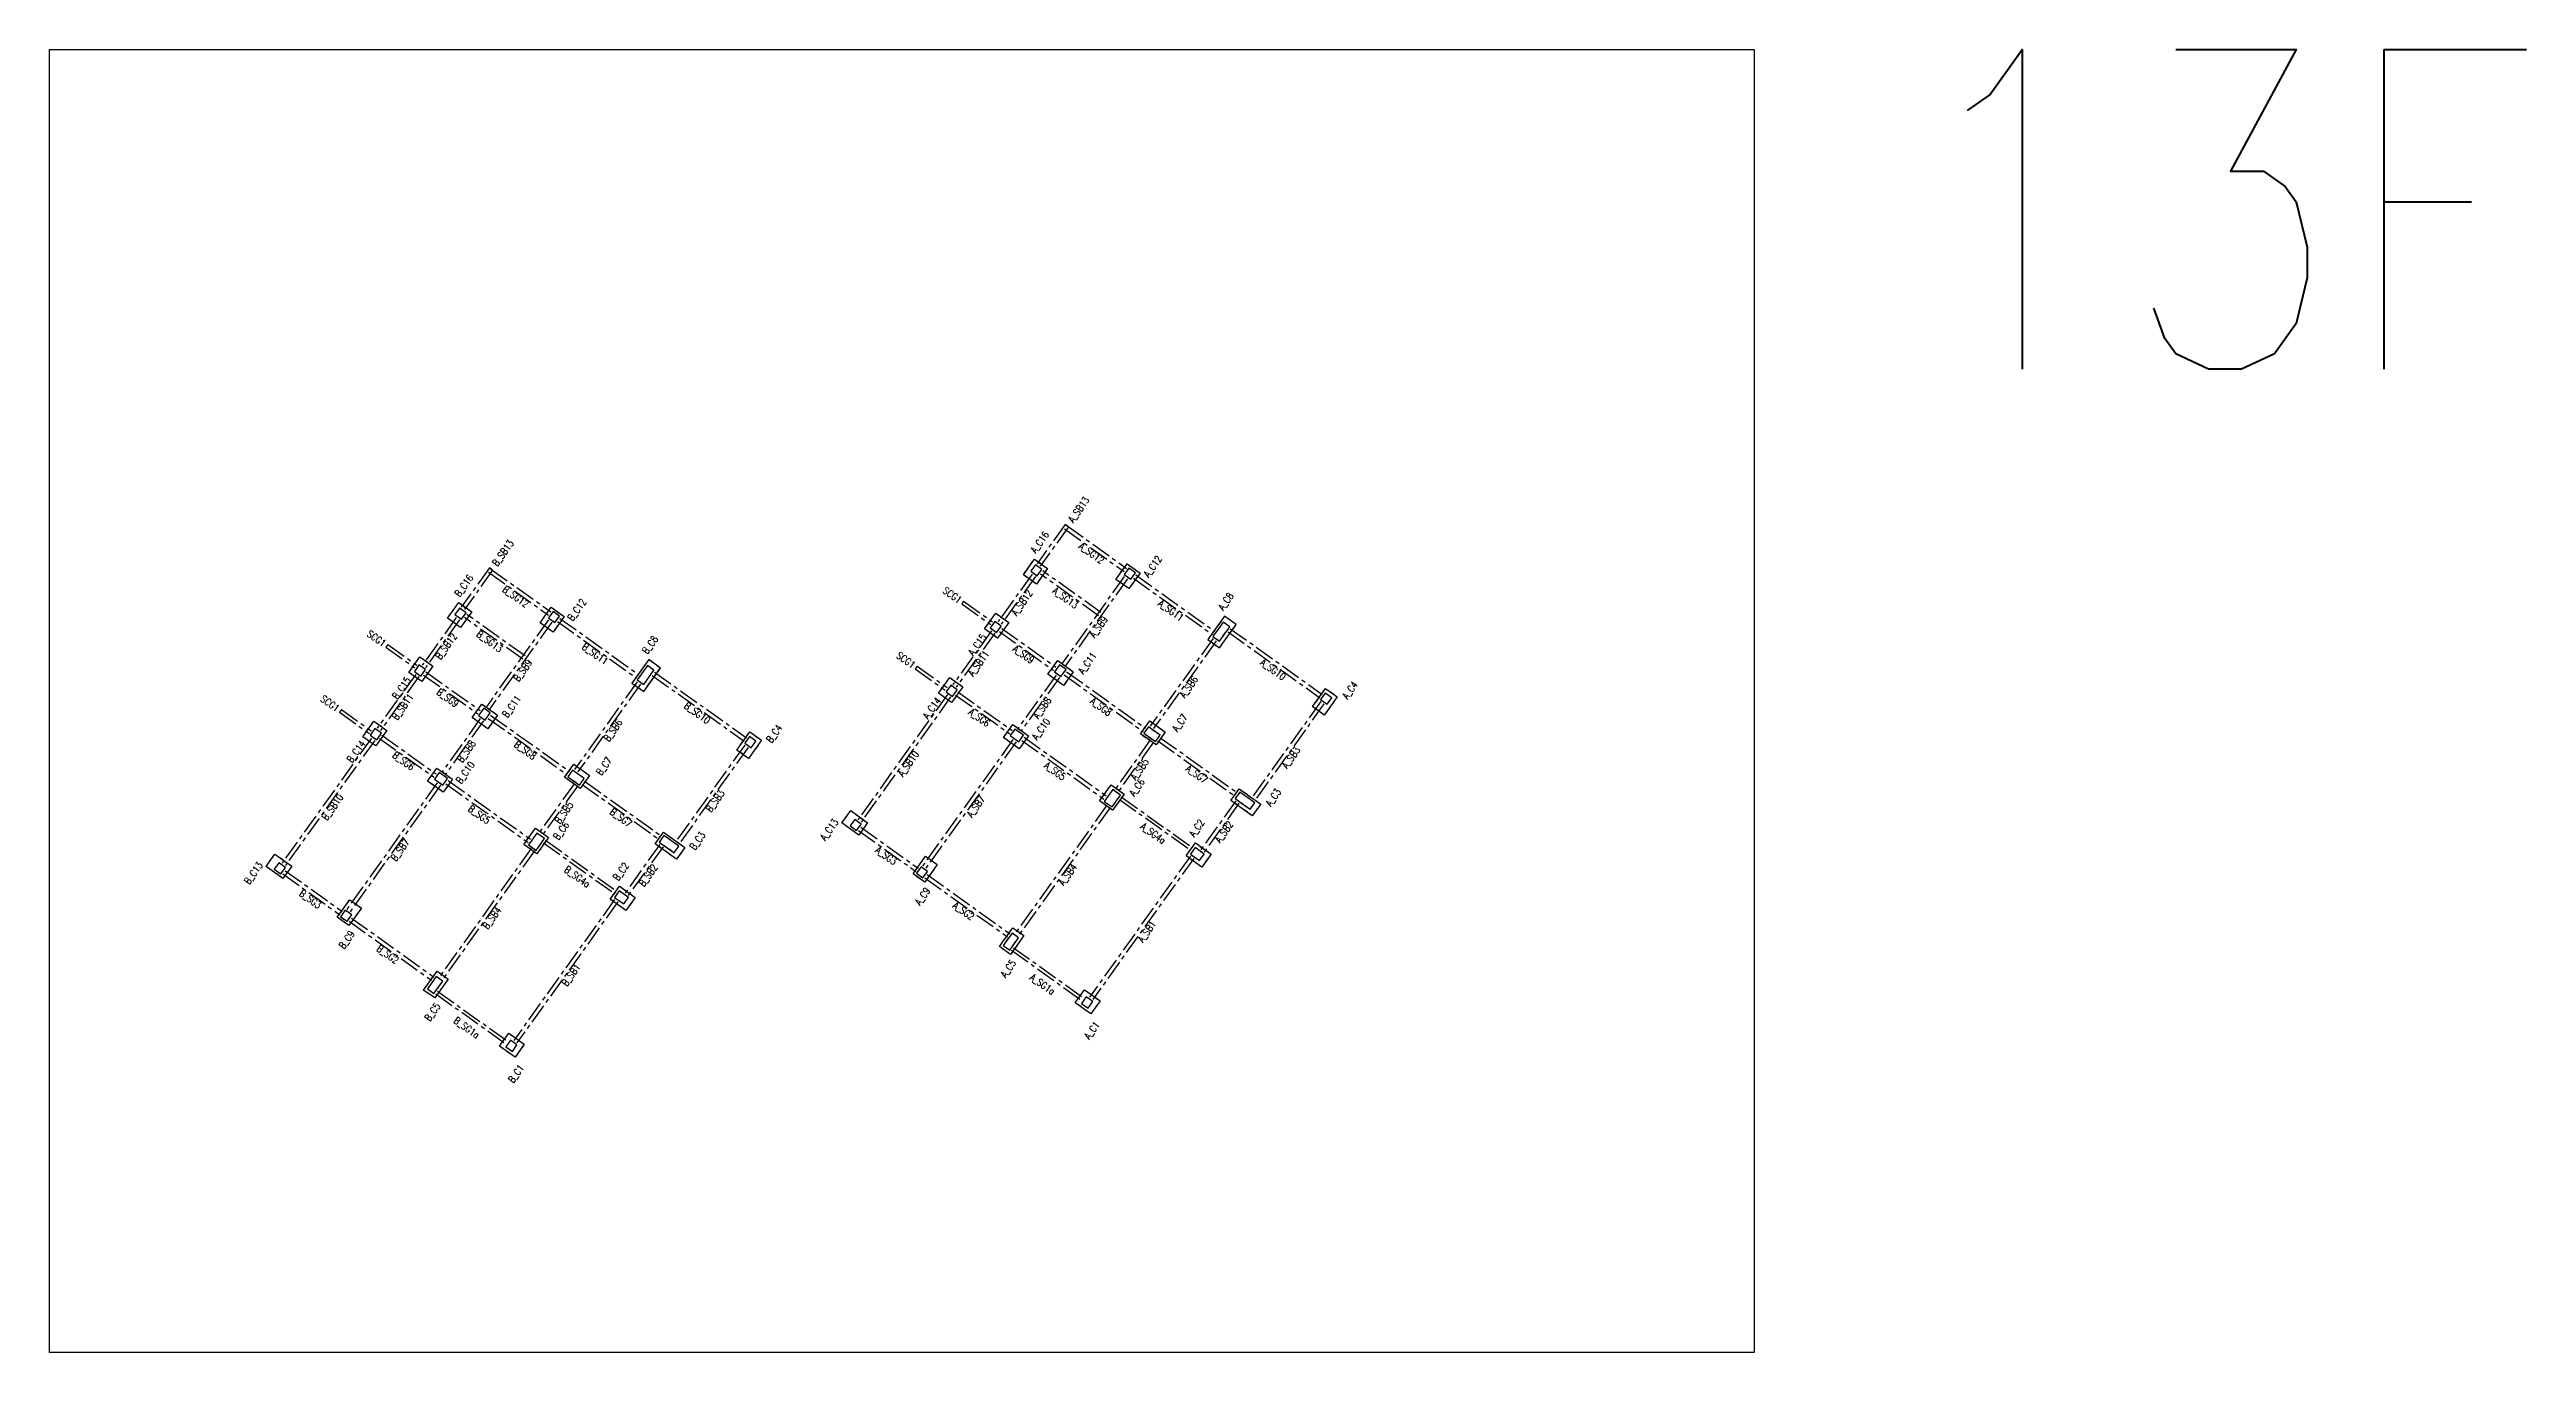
# Model space of a CAD drawing. Header units: millimetres. Extents: x 39613 to 69886, y 27475 to 191272.
# Drawn here: x 50002 to 65498, y 137340 to 145495 of the extents above; entities that cross this region are included whole.
import ezdxf
from ezdxf.enums import TextEntityAlignment as Align

# ---------------------------------------------------------------- set-up
doc = ezdxf.new("R2010")
doc.units = ezdxf.units.MM
doc.header["$LTSCALE"] = 100
doc.header["$MEASUREMENT"] = 0
doc.linetypes.add('CENTER', pattern=[2, 1.25, -0.25, 0.25, -0.25])
doc.linetypes.add('HIDDEN', pattern=[0.375, 0.25, -0.125])
for name, color, linetype in [('TC-COLUMN', 1, 'Continuous'), ('TC-TB', 2, 'Continuous'), ('TC-TC', 4, 'Continuous'), ('TC-虛柱', 4, 'HIDDEN'), ('TC-虛鋼柱', 4, 'HIDDEN'), ('TC-鋼柱', 11, 'Continuous'), ('TC-鋼粱', 183, 'CENTER')]:
    doc.layers.add(name, color=color, linetype=linetype)
doc.styles.get("Standard").update_dxf_attribs({"font": 'txt.shx', "width": 0.8, "bigfont": 'ae.shx'})

msp = doc.modelspace()

# ---------------------------------------------------------------- linework, layer by layer
at = {"layer": 'Defpoints'}
msp.add_lwpolyline([(60666.19, 145494.97), (60666.19, 137339.6), (50001.56, 137339.6), (50001.56, 145494.97)], close=True, dxfattribs=at)
at = {"layer": 'TC-COLUMN'}
for points in [[(56093.92, 142207.71), (56163.71, 142305.34), (56245.06, 142247.18), (56175.27, 142149.56)], [(56672.69, 142178.68), (56742.48, 142276.3), (56823.83, 142218.14), (56754.04, 142120.52)], [(52491.47, 141935.82), (52561.26, 142033.45), (52642.61, 141975.29), (52572.82, 141877.67)], [(53070.24, 141906.79), (53140.03, 142004.41), (53221.38, 141946.25), (53151.59, 141848.63)], [(55851.47, 141868.57), (55921.26, 141966.19), (56002.61, 141908.04), (55932.82, 141810.41)], [(57247.88, 141801.47), (57321.1, 141749.13), (57425.77, 141895.56), (57352.55, 141947.9)], [(52249.02, 141596.68), (52318.81, 141694.3), (52400.16, 141636.15), (52330.37, 141538.52)], [(53645.43, 141529.58), (53718.65, 141477.24), (53823.32, 141623.67), (53750.11, 141676.01)], [(56309.02, 141670.34), (56406.64, 141600.55), (56345.58, 141515.14), (56247.96, 141584.92)], [(55563.57, 141465.83), (55633.36, 141563.46), (55714.71, 141505.3), (55644.92, 141407.68)], [(57903.64, 141381.86), (57985.05, 141495.75), (58058.27, 141443.41), (57976.85, 141329.52)], [(52706.57, 141398.45), (52804.19, 141328.66), (52743.13, 141243.25), (52645.51, 141313.03)], [(51961.12, 141193.95), (52030.91, 141291.57), (52112.26, 141233.41), (52042.47, 141135.79)], [(54301.19, 141109.97), (54382.6, 141223.86), (54455.82, 141171.52), (54374.4, 141057.63)], [(56027.82, 141269.24), (56125.44, 141199.46), (56067.29, 141118.11), (55969.67, 141187.89)], [(56884.4, 141293.03), (56982.02, 141223.25), (56923.87, 141141.9), (56826.25, 141211.68)], [(53281.95, 141021.14), (53379.57, 140951.36), (53321.42, 140870.01), (53223.8, 140939.79)], [(52425.37, 140997.36), (52522.99, 140927.57), (52464.84, 140846.22), (52367.22, 140916)], [(56571.38, 140791.55), (56644.08, 140893.23), (56725.43, 140835.08), (56652.73, 140733.39)], [(57392.25, 140794.94), (57444.59, 140868.15), (57578.81, 140772.2), (57526.47, 140698.98)], [(55013.82, 140731.21), (55119.57, 140655.61), (55064.33, 140578.32), (54958.57, 140653.93)], [(52968.93, 140519.66), (53041.63, 140621.34), (53122.98, 140563.19), (53050.28, 140461.5)], [(53789.8, 140523.05), (53842.14, 140596.26), (53976.36, 140500.31), (53924.02, 140427.09)], [(51411.37, 140459.32), (51517.13, 140383.72), (51461.88, 140306.43), (51356.12, 140382.04)], [(55476.93, 140283.37), (55403.71, 140335.71), (55482.22, 140445.53), (55555.44, 140393.19)], [(57210, 140378.04), (57112.38, 140447.82), (57170.54, 140529.17), (57268.16, 140459.39)], [(53607.55, 140106.15), (53509.93, 140175.93), (53568.09, 140257.28), (53665.71, 140187.5)], [(51874.48, 140011.48), (51801.26, 140063.82), (51879.77, 140173.64), (51952.99, 140121.3)], [(55944.45, 139880.18), (56028.78, 139998.13), (56097.93, 139948.7), (56013.6, 139830.74)], [(52342, 139608.29), (52426.33, 139726.24), (52495.48, 139676.81), (52411.15, 139558.85)], [(56516.28, 139459.1), (56418.66, 139528.89), (56476.81, 139610.24), (56574.43, 139540.45)], [(52913.83, 139187.21), (52816.21, 139257), (52874.36, 139338.35), (52971.99, 139268.56)]]:
    msp.add_lwpolyline(points, close=True, dxfattribs=at)
at = {"layer": 'TC-虛柱'}
for points in [[(56093.92, 142207.71), (56163.71, 142305.34), (56245.06, 142247.18), (56175.27, 142149.56)], [(56672.69, 142178.68), (56742.48, 142276.3), (56823.83, 142218.14), (56754.04, 142120.52)], [(52491.47, 141935.82), (52561.26, 142033.45), (52642.61, 141975.29), (52572.82, 141877.67)], [(53070.24, 141906.79), (53140.03, 142004.41), (53221.38, 141946.25), (53151.59, 141848.63)], [(55851.47, 141868.57), (55921.26, 141966.19), (56002.61, 141908.04), (55932.82, 141810.41)], [(57247.88, 141801.47), (57321.1, 141749.13), (57425.77, 141895.56), (57352.55, 141947.9)], [(52249.02, 141596.68), (52318.81, 141694.3), (52400.16, 141636.15), (52330.37, 141538.52)], [(53645.43, 141529.58), (53718.65, 141477.24), (53823.32, 141623.67), (53750.11, 141676.01)], [(56309.02, 141670.34), (56406.64, 141600.55), (56345.58, 141515.14), (56247.96, 141584.92)], [(55563.57, 141465.83), (55633.36, 141563.46), (55714.71, 141505.3), (55644.92, 141407.68)], [(57903.64, 141381.86), (57985.05, 141495.75), (58058.27, 141443.41), (57976.85, 141329.52)], [(52706.57, 141398.45), (52804.19, 141328.66), (52743.13, 141243.25), (52645.51, 141313.03)], [(51961.12, 141193.95), (52030.91, 141291.57), (52112.26, 141233.41), (52042.47, 141135.79)], [(54301.19, 141109.97), (54382.6, 141223.86), (54455.82, 141171.52), (54374.4, 141057.63)], [(56027.82, 141269.24), (56125.44, 141199.46), (56067.29, 141118.11), (55969.67, 141187.89)], [(56884.4, 141293.03), (56982.02, 141223.25), (56923.87, 141141.9), (56826.25, 141211.68)], [(53281.95, 141021.14), (53379.57, 140951.36), (53321.42, 140870.01), (53223.8, 140939.79)], [(52425.37, 140997.36), (52522.99, 140927.57), (52464.84, 140846.22), (52367.22, 140916)], [(56571.38, 140791.55), (56644.08, 140893.23), (56725.43, 140835.08), (56652.73, 140733.39)], [(57392.25, 140794.94), (57444.59, 140868.15), (57578.81, 140772.2), (57526.47, 140698.98)], [(55013.82, 140731.21), (55119.57, 140655.61), (55064.33, 140578.32), (54958.57, 140653.93)], [(52968.93, 140519.66), (53041.63, 140621.34), (53122.98, 140563.19), (53050.28, 140461.5)], [(53789.8, 140523.05), (53842.14, 140596.26), (53976.36, 140500.31), (53924.02, 140427.09)], [(51411.37, 140459.32), (51517.13, 140383.72), (51461.88, 140306.43), (51356.12, 140382.04)], [(55476.93, 140283.37), (55403.71, 140335.71), (55482.22, 140445.53), (55555.44, 140393.19)], [(57210, 140378.04), (57112.38, 140447.82), (57170.54, 140529.17), (57268.16, 140459.39)], [(53607.55, 140106.15), (53509.93, 140175.93), (53568.09, 140257.28), (53665.71, 140187.5)], [(51874.48, 140011.48), (51801.26, 140063.82), (51879.77, 140173.64), (51952.99, 140121.3)], [(55944.45, 139880.18), (56028.78, 139998.13), (56097.93, 139948.7), (56013.6, 139830.74)], [(52342, 139608.29), (52426.33, 139726.24), (52495.48, 139676.81), (52411.15, 139558.85)], [(56516.28, 139459.1), (56418.66, 139528.89), (56476.81, 139610.24), (56574.43, 139540.45)], [(52913.83, 139187.21), (52816.21, 139257), (52874.36, 139338.35), (52971.99, 139268.56)]]:
    msp.add_lwpolyline(points, close=True, dxfattribs=at)
at = {"layer": 'TC-虛鋼柱'}
for points in [[(56181.1, 142200.71), (56210.18, 142241.38), (56169.5, 142270.46), (56140.43, 142229.78)], [(56765.69, 142179.8), (56794.77, 142220.48), (56754.09, 142249.56), (56725.01, 142208.88)], [(52578.65, 141928.82), (52607.73, 141969.49), (52567.05, 141998.57), (52537.98, 141957.89)], [(53163.24, 141907.91), (53192.32, 141948.59), (53151.64, 141977.67), (53122.56, 141936.99)], [(55927.03, 141845.29), (55956.1, 141885.97), (55915.43, 141915.04), (55886.35, 141874.37)], [(57385.09, 141881.63), (57344.41, 141910.7), (57280.44, 141821.22), (57321.11, 141792.14)], [(52324.58, 141573.4), (52353.65, 141614.08), (52312.98, 141643.15), (52283.9, 141602.48)], [(53782.64, 141609.74), (53741.96, 141638.81), (53677.99, 141549.33), (53718.66, 141520.25)], [(56329.33, 141569.78), (56361.31, 141614.52), (56320.64, 141643.6), (56288.65, 141598.86)], [(55651.04, 141446.33), (55680.12, 141487), (55639.44, 141516.08), (55610.36, 141475.41)], [(52726.88, 141297.89), (52758.86, 141342.63), (52718.19, 141371.71), (52686.2, 141326.97)], [(57994.32, 141396.93), (58023.39, 141437.61), (57982.72, 141466.69), (57953.64, 141426.01)], [(52048.59, 141174.44), (52077.67, 141215.11), (52036.99, 141244.19), (52007.91, 141203.52)], [(54391.87, 141125.04), (54420.94, 141165.72), (54380.27, 141194.8), (54351.19, 141154.12)], [(56065.27, 141162.57), (56094.35, 141203.25), (56041.47, 141241.05), (56012.39, 141200.37)], [(56920.39, 141162.82), (56949.46, 141203.5), (56876.25, 141255.84), (56847.17, 141215.16)], [(52462.82, 140890.68), (52491.9, 140931.36), (52439.02, 140969.16), (52409.94, 140928.48)], [(53317.94, 140890.93), (53347.01, 140931.61), (53273.8, 140983.95), (53244.72, 140943.27)], [(56649.25, 140754.32), (56701.59, 140827.53), (56652.78, 140862.43), (56600.44, 140789.21)], [(57512.55, 140739.67), (57541.63, 140780.34), (57448.07, 140847.22), (57419, 140806.55)], [(53046.81, 140482.43), (53099.14, 140555.64), (53050.33, 140590.54), (52997.99, 140517.32)], [(53910.1, 140467.78), (53939.18, 140508.45), (53845.62, 140575.33), (53816.55, 140534.66)], [(55050.68, 140606.52), (55079.76, 140647.19), (55039.08, 140676.27), (55010, 140635.6)], [(51448.23, 140334.63), (51477.31, 140375.3), (51436.63, 140404.38), (51407.55, 140363.71)], [(57196.07, 140418.73), (57225.15, 140459.4), (57168.2, 140500.11), (57139.12, 140459.44)], [(55465.31, 140310.11), (55494.39, 140350.78), (55453.71, 140379.86), (55424.64, 140339.19)], [(51862.86, 140038.22), (51891.94, 140078.89), (51851.27, 140107.97), (51822.19, 140067.3)], [(53593.62, 140146.84), (53622.7, 140187.52), (53565.75, 140228.22), (53536.67, 140187.55)], [(56008.96, 139858.65), (56064.21, 139935.93), (56023.54, 139965.01), (55968.29, 139887.72)], [(52406.51, 139586.76), (52461.76, 139664.04), (52421.09, 139693.12), (52365.84, 139615.83)], [(56499.44, 139495.73), (56528.52, 139536.4), (56487.84, 139565.48), (56458.76, 139524.8)], [(52896.99, 139223.84), (52926.07, 139264.51), (52885.39, 139293.59), (52856.31, 139252.91)]]:
    msp.add_lwpolyline(points, close=True, dxfattribs=at)
at = {"layer": 'TC-鋼柱'}
for points in [[(56181.1, 142200.71), (56210.18, 142241.38), (56169.5, 142270.46), (56140.43, 142229.78)], [(56765.69, 142179.8), (56794.77, 142220.48), (56754.09, 142249.56), (56725.01, 142208.88)], [(52578.65, 141928.82), (52607.73, 141969.49), (52567.05, 141998.57), (52537.98, 141957.89)], [(53163.24, 141907.91), (53192.32, 141948.59), (53151.64, 141977.67), (53122.56, 141936.99)], [(55927.03, 141845.29), (55956.1, 141885.97), (55915.43, 141915.04), (55886.35, 141874.37)], [(57385.09, 141881.63), (57344.41, 141910.7), (57280.44, 141821.22), (57321.11, 141792.14)], [(52324.58, 141573.4), (52353.65, 141614.08), (52312.98, 141643.15), (52283.9, 141602.48)], [(53782.64, 141609.74), (53741.96, 141638.81), (53677.99, 141549.33), (53718.66, 141520.25)], [(56329.33, 141569.78), (56361.31, 141614.52), (56320.64, 141643.6), (56288.65, 141598.86)], [(55651.04, 141446.33), (55680.12, 141487), (55639.44, 141516.08), (55610.36, 141475.41)], [(52726.88, 141297.89), (52758.86, 141342.63), (52718.19, 141371.71), (52686.2, 141326.97)], [(57994.32, 141396.93), (58023.39, 141437.61), (57982.72, 141466.69), (57953.64, 141426.01)], [(52048.59, 141174.44), (52077.67, 141215.11), (52036.99, 141244.19), (52007.91, 141203.52)], [(54391.87, 141125.04), (54420.94, 141165.72), (54380.27, 141194.8), (54351.19, 141154.12)], [(56065.27, 141162.57), (56094.35, 141203.25), (56041.47, 141241.05), (56012.39, 141200.37)], [(56920.39, 141162.82), (56949.46, 141203.5), (56876.25, 141255.84), (56847.17, 141215.16)], [(52462.82, 140890.68), (52491.9, 140931.36), (52439.02, 140969.16), (52409.94, 140928.48)], [(53317.94, 140890.93), (53347.01, 140931.61), (53273.8, 140983.95), (53244.72, 140943.27)], [(56649.25, 140754.32), (56701.59, 140827.53), (56652.78, 140862.43), (56600.44, 140789.21)], [(57512.55, 140739.67), (57541.63, 140780.34), (57448.07, 140847.22), (57419, 140806.55)], [(53046.81, 140482.43), (53099.14, 140555.64), (53050.33, 140590.54), (52997.99, 140517.32)], [(53910.1, 140467.78), (53939.18, 140508.45), (53845.62, 140575.33), (53816.55, 140534.66)], [(55050.68, 140606.52), (55079.76, 140647.19), (55039.08, 140676.27), (55010, 140635.6)], [(51448.23, 140334.63), (51477.31, 140375.3), (51436.63, 140404.38), (51407.55, 140363.71)], [(57196.07, 140418.73), (57225.15, 140459.4), (57168.2, 140500.11), (57139.12, 140459.44)], [(55465.31, 140310.11), (55494.39, 140350.78), (55453.71, 140379.86), (55424.64, 140339.19)], [(51862.86, 140038.22), (51891.94, 140078.89), (51851.27, 140107.97), (51822.19, 140067.3)], [(53593.62, 140146.84), (53622.7, 140187.52), (53565.75, 140228.22), (53536.67, 140187.55)], [(56008.96, 139858.65), (56064.21, 139935.93), (56023.54, 139965.01), (55968.29, 139887.72)], [(52406.51, 139586.76), (52461.76, 139664.04), (52421.09, 139693.12), (52365.84, 139615.83)], [(56499.44, 139495.73), (56528.52, 139536.4), (56487.84, 139565.48), (56458.76, 139524.8)], [(52896.99, 139223.84), (52926.07, 139264.51), (52885.39, 139293.59), (52856.31, 139252.91)]]:
    msp.add_lwpolyline(points, close=True, dxfattribs=at)
at = {"layer": 'TC-鋼粱'}
for p, q in [((56355.58, 142522.15), (56179.39, 142275.69)), ((56375.92, 142507.61), (56199.73, 142261.15)), ((56351.21, 142494.54), (56725.6, 142226.9)), ((56375.92, 142507.61), (56355.58, 142522.15)), ((56365.75, 142514.88), (56740.14, 142247.24)), ((52753.13, 142250.26), (52576.94, 142003.8)), ((52773.47, 142235.72), (52597.28, 141989.26)), ((52748.76, 142222.65), (53123.15, 141955.01)), ((52773.47, 142235.72), (52753.13, 142250.26)), ((52763.3, 142242.99), (53137.69, 141975.35)), ((56148.85, 142211.47), (55935.48, 141913)), ((56169.19, 142196.93), (55955.82, 141898.46)), ((56565.09, 141950.79), (56200.87, 142211.16)), ((56579.63, 141971.12), (56215.41, 142231.5)), ((56725.3, 142196.39), (56332.73, 141647.24)), ((56745.64, 142181.85), (56353.07, 141632.71)), ((56782.55, 142186.19), (57276.58, 141833.02)), ((56797.09, 142206.53), (57291.12, 141853.36)), ((52977.18, 141699.23), (52612.96, 141959.61)), ((55720.46, 142042.13), (55708.83, 142025.86)), ((55708.83, 142025.86), (55889.85, 141896.45)), ((55720.46, 142042.13), (55901.48, 141912.72)), ((52546.4, 141939.58), (52333.03, 141641.11)), ((52566.74, 141925.04), (52353.37, 141626.57)), ((52962.64, 141678.9), (52598.42, 141939.27)), ((53122.85, 141924.5), (52730.28, 141375.35)), ((53143.19, 141909.96), (52750.62, 141360.82)), ((53180.1, 141914.3), (53674.13, 141561.13)), ((53194.64, 141934.64), (53688.67, 141581.47)), ((55894.77, 141856.06), (55653.39, 141518.4)), ((55915.11, 141841.52), (55673.73, 141503.86)), ((55943.88, 141851.68), (56283.52, 141608.88)), ((55958.42, 141872.02), (56298.06, 141629.22)), ((57280.72, 141808.72), (56888.18, 141259.6)), ((57301.06, 141794.18), (56908.51, 141245.06)), ((57374.32, 141849.37), (57949.87, 141437.93)), ((57388.86, 141869.71), (57964.41, 141458.27)), ((52118.01, 141770.24), (52106.38, 141753.97)), ((52106.38, 141753.97), (52287.4, 141624.57)), ((52118.01, 141770.24), (52299.03, 141640.84)), ((52292.32, 141584.17), (52050.94, 141246.51)), ((52312.66, 141569.63), (52071.28, 141231.97)), ((52341.43, 141579.79), (52681.07, 141336.99)), ((52355.97, 141600.13), (52695.61, 141357.33)), ((53678.28, 141536.83), (53285.73, 140987.71)), ((53698.61, 141522.29), (53306.06, 140973.17)), ((53771.87, 141577.48), (54347.42, 141166.04)), ((53786.41, 141597.82), (54361.96, 141186.38)), ((55429.64, 141635.33), (55418.01, 141619.06)), ((55418.01, 141619.06), (55605.14, 141485.29)), ((55429.64, 141635.33), (55616.77, 141501.56)), ((56299.11, 141579.09), (56057.86, 141241.62)), ((56319.44, 141564.55), (56078.2, 141227.09)), ((56349.19, 141580.37), (56843.4, 141227.08)), ((56363.73, 141600.71), (56857.94, 141247.42)), ((51827.2, 141363.44), (51815.56, 141347.17)), ((51815.56, 141347.17), (52002.69, 141213.4)), ((51827.2, 141363.44), (52014.32, 141229.67)), ((52761.28, 141328.82), (53255.49, 140975.53)), ((55618.78, 141457.09), (55059.13, 140674.23)), ((55639.12, 141442.56), (55079.47, 140659.69)), ((55669.34, 141454.73), (56008.57, 141212.22)), ((55683.87, 141475.07), (56023.11, 141232.56)), ((57954.17, 141413.34), (57520.99, 140807.38)), ((57974.51, 141398.8), (57541.33, 140792.85)), ((52016.33, 141185.21), (51456.68, 140402.34)), ((52066.89, 141182.84), (52406.12, 140940.33)), ((52081.42, 141203.18), (52420.66, 140960.67)), ((52696.66, 141307.2), (52455.41, 140969.73)), ((52716.99, 141292.66), (52475.75, 140955.2)), ((52746.74, 141308.48), (53240.95, 140955.19)), ((56029.1, 141176.14), (55463.6, 140385.09)), ((56083.58, 141170.99), (56598.12, 140803.16)), ((56098.12, 141191.33), (56612.66, 140823.5)), ((56888.13, 141173.59), (56667.14, 140864.45)), ((56950.52, 141187.54), (57432.67, 140842.87)), ((52036.67, 141170.67), (51477.02, 140387.8)), ((54351.72, 141141.45), (53918.55, 140535.49)), ((54372.06, 141126.91), (53938.88, 140520.96)), ((56049.44, 141161.6), (55483.94, 140370.55)), ((56908.47, 141159.05), (56687.48, 140849.92)), ((56935.98, 141167.21), (57418.13, 140822.53)), ((52426.65, 140904.25), (51861.15, 140113.2)), ((52446.99, 140889.71), (51881.49, 140098.66)), ((52481.13, 140899.1), (52995.68, 140531.27)), ((52495.67, 140919.44), (53010.21, 140551.61)), ((53285.68, 140901.7), (53064.69, 140592.56)), ((53306.02, 140887.16), (53085.03, 140578.03)), ((53333.53, 140895.32), (53815.68, 140550.64)), ((53348.07, 140915.65), (53830.22, 140570.98)), ((56617, 140765.08), (56043.59, 139962.96)), ((56637.34, 140750.54), (56063.92, 139948.43)), ((56695.19, 140801.38), (57142.62, 140481.52)), ((56706.82, 140817.65), (57154.25, 140497.79)), ((57422.69, 140791.62), (57204.52, 140486.44)), ((57443.02, 140777.08), (57224.86, 140471.9)), ((55063.18, 140606.8), (55420.86, 140351.1)), ((55077.71, 140627.14), (55435.4, 140371.44)), ((53014.55, 140493.19), (52441.14, 139691.07)), ((53034.89, 140478.65), (52461.48, 139676.54)), ((53092.74, 140529.49), (53540.17, 140209.63)), ((53104.37, 140545.76), (53551.8, 140225.9)), ((53820.24, 140519.73), (53602.07, 140214.55)), ((53840.57, 140505.19), (53622.41, 140200.01)), ((57139.41, 140446.94), (56507.84, 139563.47)), ((57159.75, 140432.4), (56528.18, 139548.93)), ((51460.73, 140334.91), (51818.41, 140079.21)), ((51475.26, 140355.25), (51832.95, 140099.55)), ((55477.81, 140310.39), (55994.23, 139941.21)), ((55492.35, 140330.73), (56008.77, 139961.55)), ((53536.96, 140175.05), (52905.39, 139291.58)), ((53557.3, 140160.51), (52925.73, 139277.04)), ((51875.36, 140038.5), (52391.79, 139669.32)), ((51889.9, 140058.84), (52406.32, 139689.66)), ((56020.01, 139856.9), (56459.35, 139542.82)), ((56031.64, 139873.17), (56470.98, 139559.09)), ((52417.56, 139585.01), (52856.9, 139270.93)), ((52429.19, 139601.28), (52868.53, 139287.2))]:
    msp.add_line(p, q, dxfattribs=at)

# ---------------------------------------------------------------- texts
at = {"layer": 'Defpoints', "color": 3, "width": 0.8}
msp.add_text('13F', height=2000, rotation=360, dxfattribs=at).set_placement((61589.25, 145494.97), align=Align.TOP_LEFT)
at = {"layer": 'TC-TB', "width": 0.8}
for s, rotation, p in [('A_SB13', 54.440027, (56440.49, 142615.14)), ('B_SB13', 54.440027, (52838.04, 142343.25)), ('A_SG12', 324, (56520.73, 142342.62)), ('B_SG12', 324, (52918.28, 142070.73)), ('SCG1', 324.440027, (55649.56, 142080.52)), ('A_SB12', 54.440027, (56084.87, 142031.71)), ('A_SG13', 324, (56357.4, 142062.38)), ('A_SG11', 324, (57017.64, 141984.33)), ('SCG1', 324.440027, (52047.11, 141808.63)), ('B_SB12', 54.440027, (52482.42, 141759.82)), ('B_SG13', 324, (52754.95, 141790.49)), ('A_SB9', 54.440027, (56564.46, 141881.11)), ('B_SB9', 54.440027, (52962.01, 141609.22)), ('B_SG11', 324, (53415.19, 141712.44)), ('SCG1', 324.440027, (55358.75, 141673.72)), ('A_SB11', 54.440027, (55813.88, 141652.63)), ('A_SG9', 324, (56095.6, 141709.26)), ('A_SG10', 324, (57656.27, 141614.01)), ('B_SG9', 324, (52493.15, 141437.37)), ('A_SB6', 54.440027, (57128.61, 141505.66)), ('SCG1', 324.440027, (51756.3, 141401.83)), ('B_SB11', 54.440027, (52211.43, 141380.74)), ('B_SG10', 324, (54053.82, 141342.12)), ('A_SG6', 324, (55818.89, 141314.01)), ('A_SB8', 54.440027, (56211.2, 141374.68)), ('A_SG8', 324, (56580.3, 141381.35)), ('B_SB6', 54.440027, (53526.16, 141233.78)), ('B_SG6', 324, (52216.44, 141042.12)), ('B_SB8', 54.440027, (52608.75, 141102.79)), ('B_SG8', 324, (52977.85, 141109.46)), ('A_SB10', 54.440027, (55374.4, 141024.96)), ('A_SG5', 324, (56292.43, 140978.67)), ('A_SB5', 54.440027, (56821.8, 140990.52)), ('A_SB3', 54.440027, (57768.66, 141063.56)), ('B_SB3', 54.440027, (54166.21, 140791.67)), ('A_SG7', 324, (57179.36, 140959.42)), ('B_SB10', 54.440027, (51771.95, 140753.07)), ('B_SG5', 324, (52689.98, 140706.78)), ('B_SB5', 54.440027, (53219.35, 140718.63)), ('B_SG7', 324, (53576.91, 140687.53)), ('A_SB7', 54.440027, (55796.91, 140756.76)), ('B_SB7', 54.440027, (52194.46, 140484.87)), ('A_SG4a', 324, (56906.1, 140589.15)), ('A_SB2', 54.440027, (57349.04, 140598.33)), ('A_SG3', 324, (55236.2, 140449.31)), ('B_SG4a', 324, (53303.65, 140317.26)), ('B_SB2', 54.440027, (53746.59, 140326.44)), ('A_SB4', 54.440027, (56371.55, 140331.46)), ('B_SG3', 324, (51633.75, 140177.42)), ('B_SB4', 54.440027, (52769.1, 140059.57)), ('A_SG2', 324, (55720.03, 140103.43)), ('A_SB1', 54.440027, (56866.34, 139974.68)), ('B_SG2', 324, (52117.58, 139831.54)), ('B_SB1', 54.440027, (53263.89, 139702.79)), ('A_SG1a', 324, (56213.94, 139644.51)), ('B_SG1a', 324, (52611.49, 139372.62))]:
    msp.add_text(s, height=45, rotation=rotation, dxfattribs=at).set_placement(p, align=Align.MIDDLE_CENTER)
at = {"layer": 'TC-TC', "width": 0.8}
for s, p in [('A_C16', (56196.3, 142411.11)), ('A_C12', (56902.89, 142259.96)), ('B_C16', (52593.85, 142139.22)), ('B_C12', (53300.44, 141988.07)), ('A_C8', (57360.44, 142040.61)), ('B_C8', (53757.99, 141768.72)), ('A_C15', (55805.52, 141769.89)), ('A_C11', (56494.43, 141654.58)), ('B_C15', (52203.07, 141498)), ('A_C4', (58137.58, 141485.05)), ('B_C11', (52891.98, 141382.69)), ('A_C14', (55521.68, 141372.85)), ('A_C7', (57072.72, 141281.34)), ('B_C4', (54535.13, 141213.16)), ('A_C10', (56204.51, 141241.28)), ('B_C14', (51919.23, 141100.96)), ('B_C10', (52602.06, 140969.39)), ('B_C7', (53470.27, 141009.45)), ('A_C6', (56804.49, 140876.9)), ('A_C3', (57657.88, 140814.02)), ('B_C6', (53202.04, 140605.01)), ('B_C3', (54055.43, 140542.13)), ('A_C13', (54879.51, 140612.11)), ('A_C2', (57178.43, 140621.87)), ('B_C13', (51277.06, 140340.22)), ('B_C2', (53575.98, 140349.98)), ('A_C9', (55462.94, 140195.02)), ('B_C9', (51860.49, 139923.13)), ('A_C5', (55999.62, 139742.4)), ('B_C5', (52397.17, 139470.51)), ('A_C1', (56522.63, 139356.22)), ('B_C1', (52920.18, 139084.33))]:
    msp.add_text(s, height=45, rotation=54.440027, dxfattribs=at).set_placement(p, align=Align.MIDDLE_CENTER)

doc.saveas('drawing.dxf')
